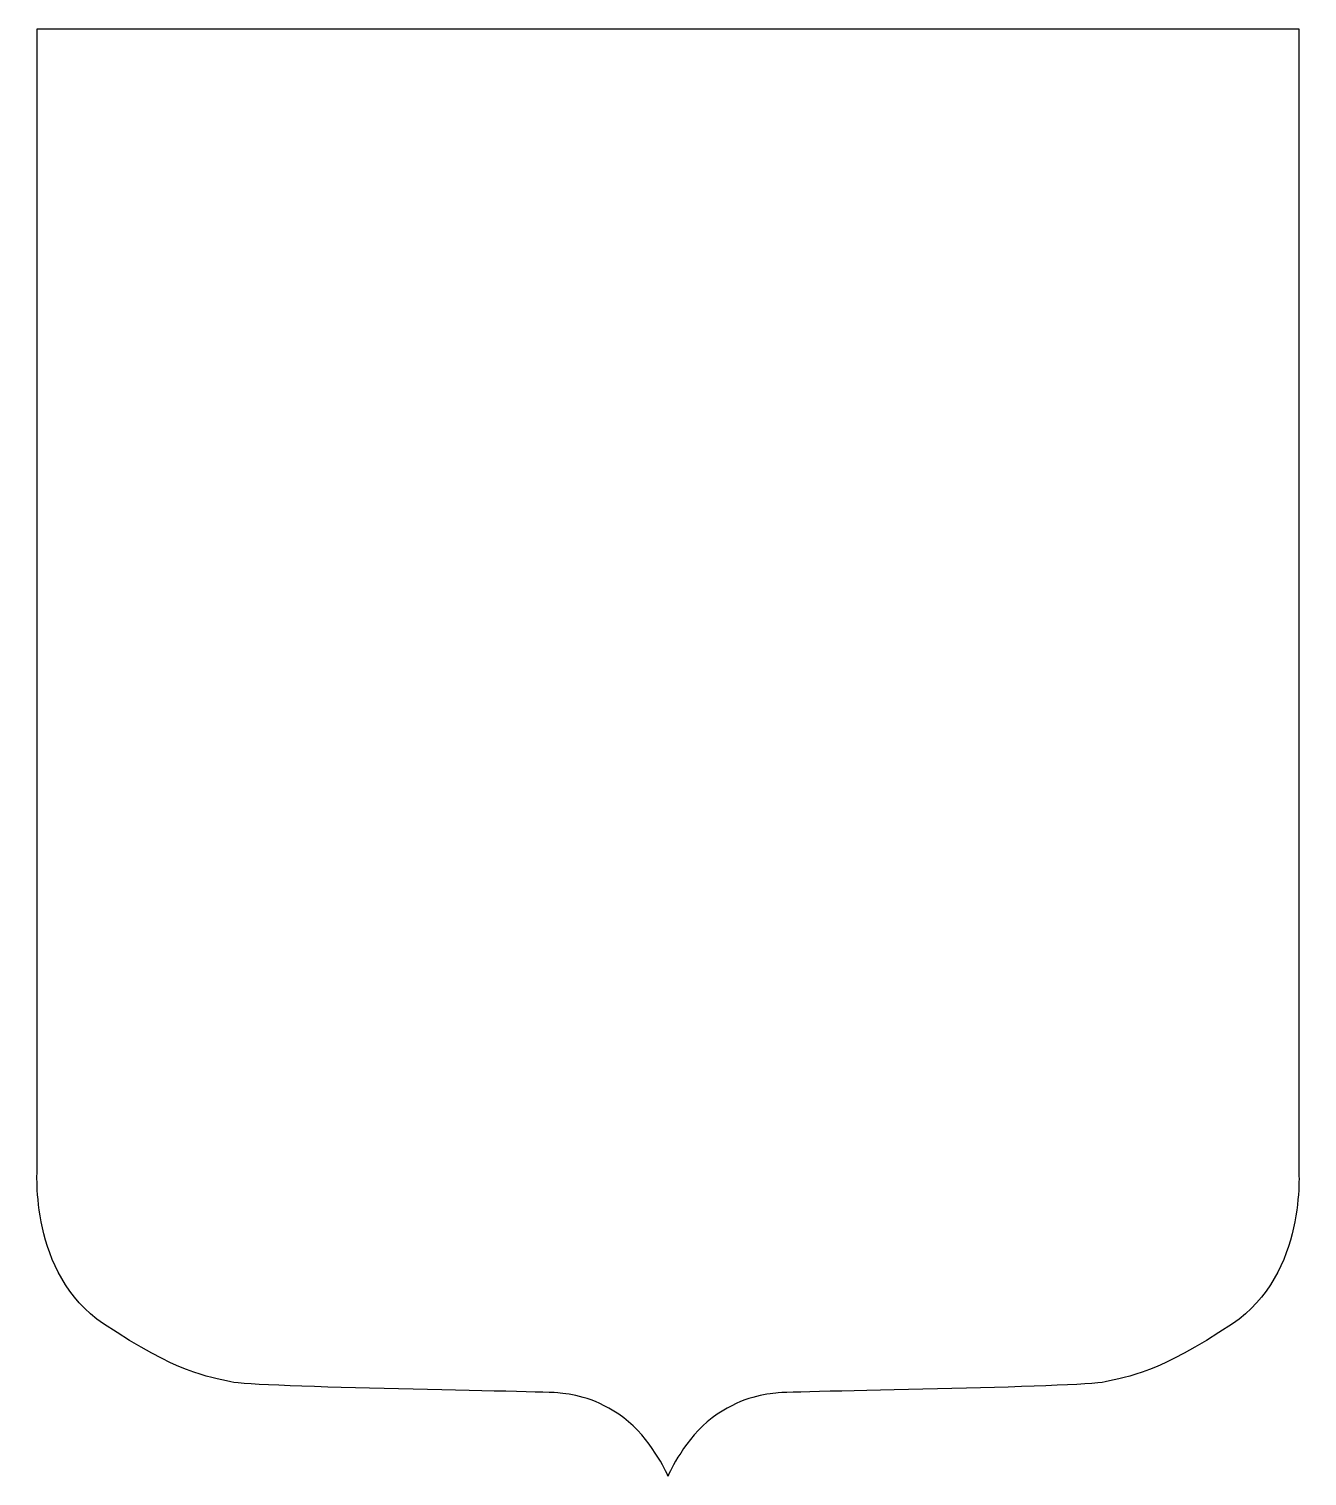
# Model space of a CAD drawing. Header units: centimetres. Extents: x -8.1 to 8.1, y -9.1 to 9.1.
import ezdxf

# ---------------------------------------------------------------- set-up
doc = ezdxf.new("R2010")
doc.units = ezdxf.units.CM
doc.header["$MEASUREMENT"] = 0
doc.layers.add('Camada 1', color=7, linetype='Continuous')

msp = doc.modelspace()

# ---------------------------------------------------------------- linework, layer by layer
at = {"layer": 'Camada 1'}
msp.add_open_spline([(7.96711, -5.2596), (7.96711, -5.2596), (7.96711, 9.13905), (7.96711, 9.13905), (7.96711, 9.13905), (7.96711, 9.13905), (-7.96713, 9.13905), (-7.96713, 9.13905), (-7.96713, 9.13905), (-7.96713, 9.13905), (-7.96713, -5.2596), (-7.96713, -5.2596), (-7.96713, -5.2596), (-7.96713, -5.2596), (-8.07196, -6.58757), (-7.12869, -7.21664), (-7.12869, -7.21664), (-6.18482, -7.84569), (-5.81194, -7.88066), (-5.52079, -7.95054), (-5.52079, -7.95054), (-5.22964, -8.02042), (-1.54834, -8.06722), (-1.36204, -8.09032), (-1.36204, -8.09032), (-1.17575, -8.11342), (-0.90772, -8.14866), (-0.55826, -8.40486), (-0.55826, -8.40486), (-0.2233, -8.65068), (-0.01748, -9.09788), (-0.00057, -9.13548), (-0.00057, -9.13548), (-0.00057, -9.13548), (-0.00057, -9.13905), (-0.00057, -9.13905), (-0.00057, -9.13905), (-0.00057, -9.13905), (-0.00028, -9.13757), (0.00001, -9.13699), (0.00001, -9.13699), (0.0003, -9.13757), (0.00117, -9.13905), (0.00117, -9.13905), (0.00117, -9.13905), (0.00117, -9.13905), (0.00117, -9.13548), (0.00117, -9.13548), (0.00117, -9.13548), (0.01776, -9.09788), (0.22329, -8.65068), (0.55825, -8.40486), (0.55825, -8.40486), (0.90803, -8.14866), (1.17576, -8.11342), (1.36235, -8.09032), (1.36235, -8.09032), (1.54835, -8.06722), (5.22969, -8.02042), (5.52112, -7.95054), (5.52112, -7.95054), (5.81224, -7.88064), (6.1848, -7.84569), (7.1287, -7.21664), (7.1287, -7.21664), (8.07228, -6.5876), (7.96711, -5.2596), (7.96711, -5.2596)], degree=3, knots=[0, 0, 0, 0, 0.05555556, 0.05555556, 0.05555556, 0.05555556, 0.11111111, 0.11111111, 0.11111111, 0.11111111, 0.16666667, 0.16666667, 0.16666667, 0.16666667, 0.22222222, 0.22222222, 0.22222222, 0.22222222, 0.27777778, 0.27777778, 0.27777778, 0.27777778, 0.33333333, 0.33333333, 0.33333333, 0.33333333, 0.38888889, 0.38888889, 0.38888889, 0.38888889, 0.44444444, 0.44444444, 0.44444444, 0.44444444, 0.5, 0.5, 0.5, 0.5, 0.55555556, 0.55555556, 0.55555556, 0.55555556, 0.61111111, 0.61111111, 0.61111111, 0.61111111, 0.66666667, 0.66666667, 0.66666667, 0.66666667, 0.72222222, 0.72222222, 0.72222222, 0.72222222, 0.77777778, 0.77777778, 0.77777778, 0.77777778, 0.83333333, 0.83333333, 0.83333333, 0.83333333, 0.88888889, 0.88888889, 0.88888889, 0.88888889, 1, 1, 1, 1], dxfattribs=at)

doc.saveas('drawing.dxf')
